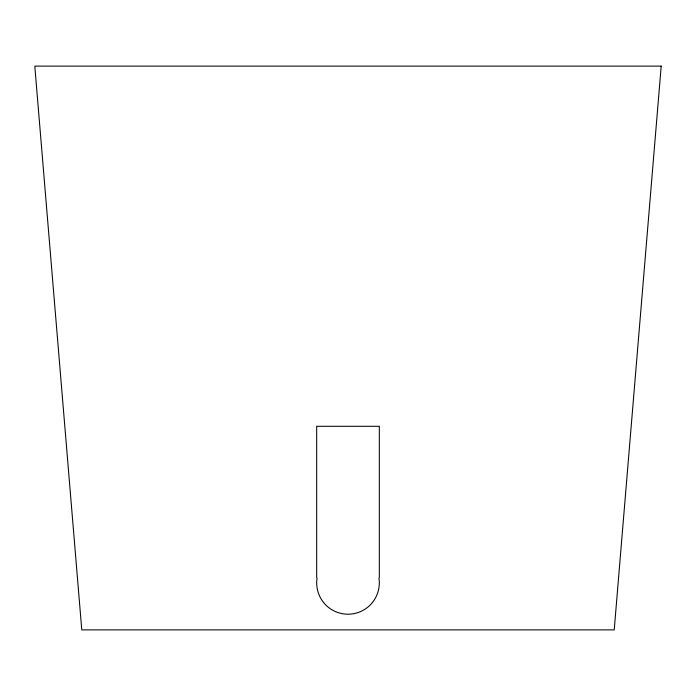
<?xml version="1.0" encoding="UTF-8"?>
<svg xmlns="http://www.w3.org/2000/svg" width="696" height="696" viewBox="0 0 696 696"><rect width="100%" height="100%" fill="white"/><g stroke="black" fill="none" stroke-linecap="round" stroke-linejoin="round"><path stroke-width="1.04" d="M379.32 577.497L379.32 426.3L316.68 426.3L316.68 577.497M378.955 578.159A31.32 31.32 0 0 1 348 614.22A31.32 31.32 0 0 1 317.045 578.159M661.2 66.12L614.22 629.88L81.78 629.88L34.8 66.12L661.2 66.12"/></g></svg>
